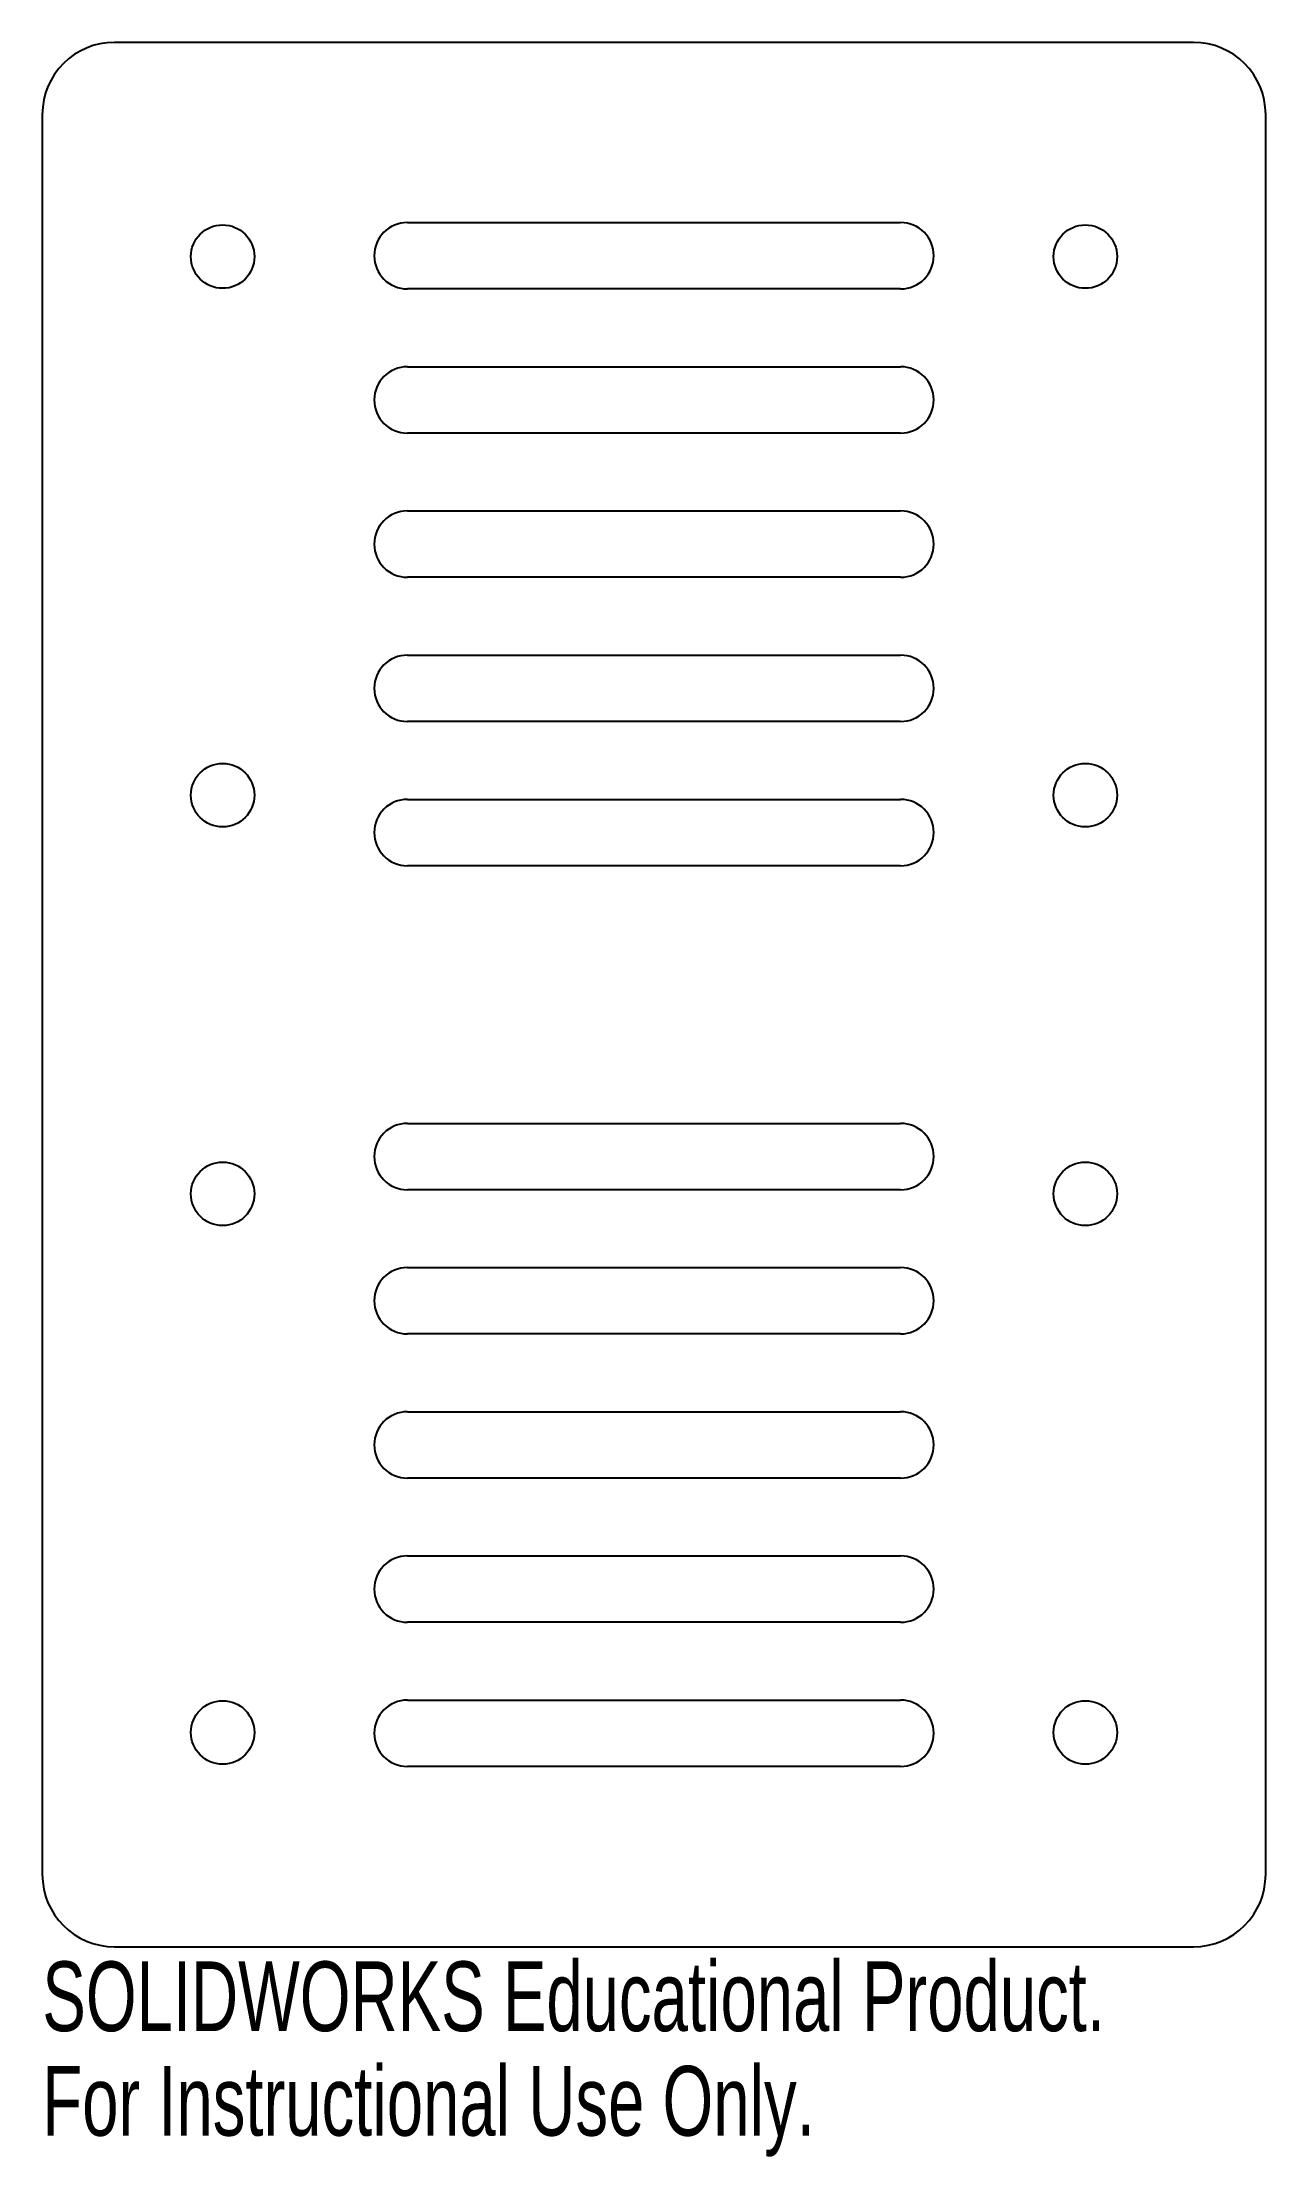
# Model space of a CAD drawing. Header units: millimetres. Extents: x -42 to 42, y -81 to 65.
import ezdxf

# ---------------------------------------------------------------- set-up
doc = ezdxf.new("R2010")
doc.units = ezdxf.units.MM
doc.styles.add('SLDTEXTSTYLE0', font='TXT', dxfattribs={"width": 0.7})

msp = doc.modelspace()

# ---------------------------------------------------------------- linework, layer by layer
at = {"color": 7, "linetype": 'Continuous', "lineweight": 25}
for p, q in [((37.41, 65.25), (-37.41, 65.25)), ((-42.41, 60.25), (-42.41, -61.82)), ((42.41, -61.82), (42.41, 60.25)), ((-17.1, 52.75), (17.1, 52.75)), ((17.1, 48.15), (-17.1, 48.15)), ((-17.1, 42.75), (17.1, 42.75)), ((17.1, 38.15), (-17.1, 38.15)), ((-17.1, 32.75), (17.1, 32.75)), ((17.1, 28.15), (-17.1, 28.15)), ((-17.1, 22.75), (17.1, 22.75)), ((17.1, 18.15), (-17.1, 18.15)), ((-17.1, 12.75), (17.1, 12.75)), ((17.1, 8.15), (-17.1, 8.15)), ((-17.1, -9.72), (17.1, -9.72)), ((17.1, -14.32), (-17.1, -14.32)), ((-17.1, -19.72), (17.1, -19.72)), ((17.1, -24.32), (-17.1, -24.32)), ((-17.1, -29.72), (17.1, -29.72)), ((17.1, -34.32), (-17.1, -34.32)), ((-17.1, -39.72), (17.1, -39.72)), ((17.1, -44.32), (-17.1, -44.32)), ((-17.1, -49.72), (17.1, -49.72)), ((17.1, -54.32), (-17.1, -54.32)), ((-37.41, -66.82), (37.41, -66.82))]:
    msp.add_line(p, q, dxfattribs=at)
for centre in [(-29.91, 50.39), (29.91, 50.39), (-29.91, 13.04), (29.91, 13.04), (-29.91, -14.61), (29.91, -14.61), (-29.91, -51.96), (29.91, -51.96)]:
    msp.add_circle(centre, 2.2, dxfattribs=at)
for centre, radius, start, end in [((-37.41, 60.25), 5, 90, 180), ((37.41, 60.25), 5, 0, 90), ((-17.1, 50.45), 2.3, 90, 270), ((17.1, 50.45), 2.3, 270, 90), ((-17.1, 40.45), 2.3, 90, 270), ((17.1, 40.45), 2.3, 270, 90), ((-17.1, 30.45), 2.3, 90, 270), ((17.1, 30.45), 2.3, 270, 90), ((-17.1, 20.45), 2.3, 90, 270), ((17.1, 20.45), 2.3, 270, 90), ((-17.1, 10.45), 2.3, 90, 270), ((17.1, 10.45), 2.3, 270, 90), ((-17.1, -12.02), 2.3, 90, 270), ((17.1, -12.02), 2.3, 270, 90), ((-17.1, -22.02), 2.3, 90, 270), ((17.1, -22.02), 2.3, 270, 90), ((-17.1, -32.02), 2.3, 90, 270), ((17.1, -32.02), 2.3, 270, 90), ((-17.1, -42.02), 2.3, 90, 270), ((17.1, -42.02), 2.3, 270, 90), ((-17.1, -52.02), 2.3, 90, 270), ((17.1, -52.02), 2.3, 270, 90), ((-37.41, -61.82), 5, 180, 270), ((37.41, -61.82), 5, 270, 0)]:
    msp.add_arc(centre, radius, start, end, dxfattribs=at)

# ---------------------------------------------------------------- texts
at = {"color": 7, "linetype": 'Continuous', "char_height": 4.8336, "attachment_point": 1, "style": 'SLDTEXTSTYLE0'}
for s, insert in [('SOLIDWORKS Educational Product.', (-42.41, -67.84)), ('For Instructional Use Only.', (-42.41, -75.09))]:
    msp.add_mtext(s, dxfattribs=dict(at, insert=insert))

doc.saveas('drawing.dxf')
